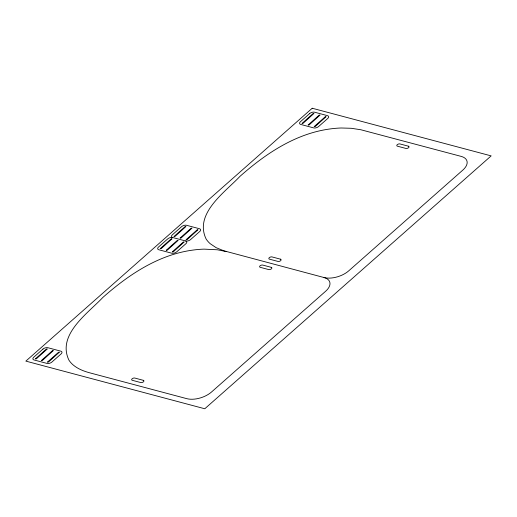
<?xml version="1.0" encoding="UTF-8"?>
<svg xmlns="http://www.w3.org/2000/svg" width="517" height="517" viewBox="0 0 517 517"><rect width="100%" height="100%" fill="white"/><g stroke="black" fill="none" stroke-linecap="round" stroke-linejoin="round"><path stroke-width="0.78" d="M226.672 251.617L217.334 249.782L204.079 249.136A65.439 34.581 -18.5 0 0 193.532 250.002C158.738 254.448 128.52 274.721 102.825 297.475C87.896 313.315 56.773 334.648 68.89 360.065A65.439 34.581 -18.5 0 0 73.046 364.847C77.737 368.854 83.599 371.154 89.493 372.757L186.85 398.678A18.179 9.603 -18.5 0 0 211.55 391.983L325.639 291.239A18.179 9.603 -18.5 0 0 324.03 277.539L223.745 250.764L216.112 247.656L210.225 243.707A65.439 34.581 -18.5 0 1 206.076 238.932C193.959 213.508 225.082 192.175 240.004 176.336C265.706 153.588 295.918 133.315 330.718 128.862A65.439 34.581 -18.5 0 1 341.259 127.996L351.289 128.287L360.801 129.741L461.209 156.405A18.179 9.603 -18.5 0 1 462.818 170.099L348.736 270.843A18.179 9.603 -18.5 0 1 324.03 277.539M172.704 237.529L185.597 240.961A3.638 1.919 -18.5 0 0 190.54 239.623L199.775 231.467A3.638 1.919 -18.5 0 0 199.452 228.727L186.559 225.296A3.638 1.919 -18.5 0 0 181.622 226.633L172.381 234.789A3.638 1.919 -18.5 0 0 172.704 237.529A3.638 1.919 -18.5 0 0 167.76 238.867L158.525 247.029A3.638 1.919 -18.5 0 0 158.848 249.769L171.741 253.201A3.638 1.919 -18.5 0 0 176.678 251.863L185.92 243.701A3.638 1.919 -18.5 0 0 185.597 240.961M35.427 358.85L36.319 358.869L47.293 348.936L46.433 349.033L35.434 358.804M41.476 360.459L42.368 360.485L53.341 350.545L52.488 350.642L41.483 360.439M47.532 362.068L48.424 362.094L59.397 352.161L58.537 352.258L47.538 362.023M160.218 248.651L161.11 248.671L172.083 238.738L171.23 238.835L160.225 248.625M166.274 250.26L167.165 250.286L178.139 240.347L177.253 240.47L166.274 250.241M172.323 251.869L173.214 251.895L184.188 241.962L183.309 242.079L172.329 251.85M174.074 236.411L174.966 236.437L185.958 226.517L185.086 226.601L174.074 236.411M180.129 238.027L181.021 238.046L192.007 228.133L191.135 228.21L180.129 238.027M186.178 239.636L187.096 239.636L198.03 229.71L197.19 229.819L186.185 239.617M302.128 123.337L303.02 123.363L313.993 113.423L313.14 113.52L302.135 123.317M308.184 124.946L309.076 124.972L320.062 115.052L319.189 115.129L308.184 124.946M314.233 126.562L315.124 126.581L326.111 116.668L325.245 116.745L314.233 126.562M312.223 108.24L25.85 361.118L204.777 408.76L491.15 155.882L312.223 108.24M42.969 349.065L33.734 357.228A3.638 1.919 -18.5 0 0 34.051 359.968L46.944 363.399A3.638 1.919 -18.5 0 0 51.887 362.062L61.122 353.899A3.638 1.919 -18.5 0 0 60.806 351.159L47.907 347.728A3.638 1.919 -18.5 0 0 42.969 349.065M309.677 113.559L300.435 121.715A3.638 1.919 -18.5 0 0 300.758 124.455L313.651 127.886A3.638 1.919 -18.5 0 0 318.595 126.549L327.83 118.393A3.638 1.919 -18.5 0 0 327.507 115.653L314.614 112.215A3.638 1.919 -18.5 0 0 309.677 113.559M408.391 146.188L399.977 143.946A1.997 1.053 -18.5 0 0 397.256 144.682A1.997 1.053 -18.5 0 0 397.431 146.188L405.851 148.431A1.997 1.053 -18.5 0 0 408.572 147.694A1.997 1.053 -18.5 0 0 408.391 146.188M280.453 259.166L272.032 256.93A1.997 1.053 -18.5 0 0 269.312 257.66A1.997 1.053 -18.5 0 0 269.493 259.172L277.913 261.415A1.997 1.053 -18.5 0 0 280.628 260.678A1.997 1.053 -18.5 0 0 280.453 259.166M271.212 267.328L262.791 265.085A1.997 1.053 -18.5 0 0 260.077 265.822A1.997 1.053 -18.5 0 0 260.251 267.328L268.672 269.57A1.997 1.053 -18.5 0 0 271.393 268.834A1.997 1.053 -18.5 0 0 271.212 267.328M143.267 380.305L134.847 378.063A1.997 1.053 -18.5 0 0 132.132 378.799A1.997 1.053 -18.5 0 0 132.307 380.305L140.727 382.548A1.997 1.053 -18.5 0 0 143.448 381.811A1.997 1.053 -18.5 0 0 143.267 380.305"/></g></svg>
